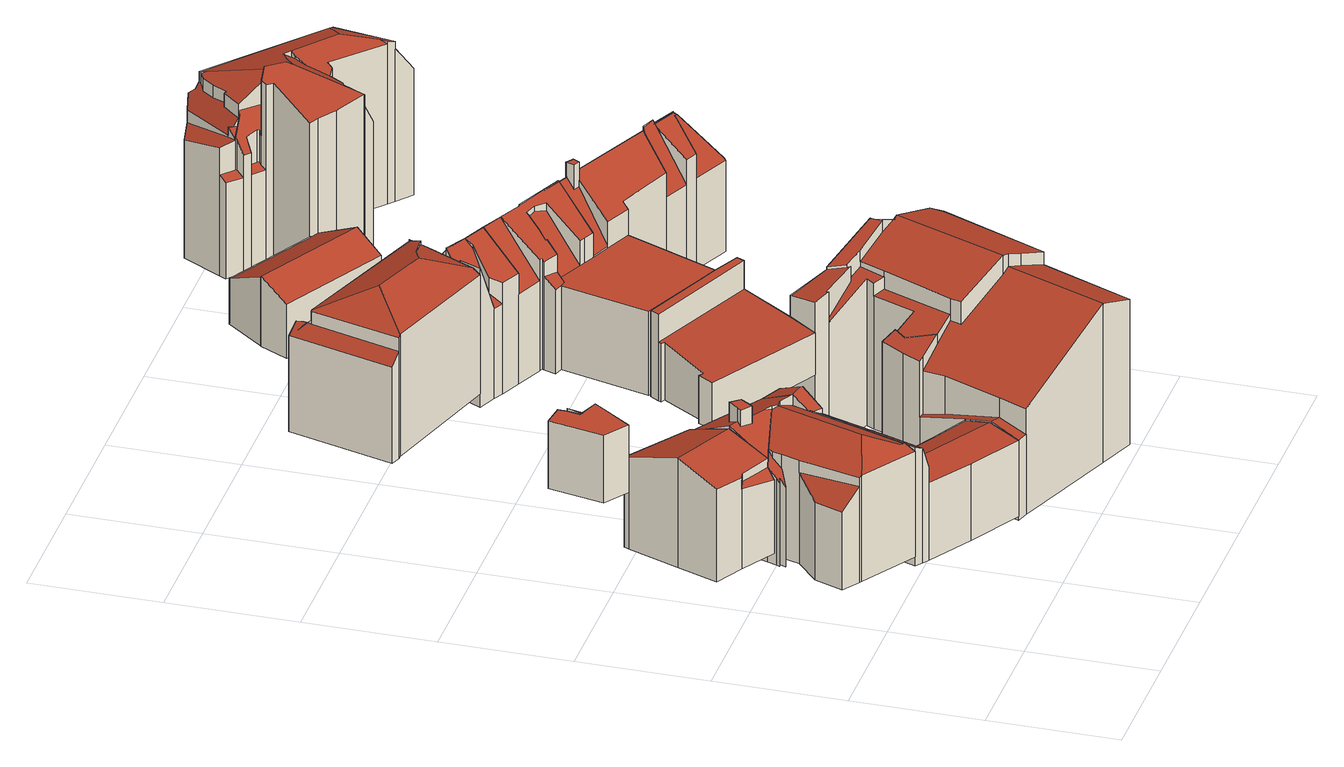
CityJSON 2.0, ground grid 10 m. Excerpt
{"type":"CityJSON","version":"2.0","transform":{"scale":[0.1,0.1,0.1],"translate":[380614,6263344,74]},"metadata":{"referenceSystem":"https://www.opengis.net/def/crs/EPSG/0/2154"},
"CityObjects":{
"building1":{"type":"Building","attributes":{"b3_dak_type":"slanted","b3_h_dak_50p":84.18,"b3_h_dak_70p":84.49,"b3_h_dak_max":86.18,"b3_h_dak_min":80.53,"b3_h_maaiveld":76.01,"b3_kas_warenhuis":false,"b3_reconstructie_onvolledig":false,"b3_rmse_lod12":0.922,"b3_rmse_lod13":0.922,"b3_rmse_lod22":0.786,"b3_val3dity_lod12":"[]","b3_val3dity_lod13":"[]","b3_val3dity_lod22":"[]","b3_volume_lod12":367.58,"b3_volume_lod13":367.58,"b3_volume_lod22":352.58,"oorspronkelijkbouwjaar":2000},"children":["building1-1"]},
"building1-1":{"type":"BuildingPart","parents":["building1"],"geometry":[{"type":"Solid","lod":"2.2","boundaries":[[[[0,1,2,3,4,5,6,7,8,9,10]],[[11,6,5,12]],[[12,5,4,13]],[[14,1,0,15]],[[15,0,10,16]],[[17,3,2,18,19]],[[19,18,20,21]],[[13,4,3,17]],[[22,9,8,23]],[[24,16,10,9,22]],[[23,8,7,25]],[[25,7,6,11]],[[18,2,1,14]],[[21,20,16,24]],[[25,11,12,13,22,23]],[[16,20,18,14,15]],[[21,24,22,13,17,19]]]],"semantics":{"surfaces":[{"type":"GroundSurface"},{"type":"WallSurface","on_footprint_edge":true},{"type":"WallSurface","on_footprint_edge":false},{"type":"RoofSurface"}],"values":[[0,1,1,1,1,1,2,1,1,1,1,1,1,2,3,3,3]]}}]},
"building2":{"type":"Building","attributes":{"b3_dak_type":"slanted","b3_h_dak_50p":86.08,"b3_h_dak_70p":86.09,"b3_h_dak_max":87.04,"b3_h_dak_min":85.06,"b3_h_maaiveld":80.6,"b3_kas_warenhuis":false,"b3_reconstructie_onvolledig":false,"b3_rmse_lod12":0.245,"b3_rmse_lod13":0.245,"b3_rmse_lod22":0.236,"b3_val3dity_lod12":"[]","b3_val3dity_lod13":"[]","b3_val3dity_lod22":"[]","b3_volume_lod12":70.48,"b3_volume_lod13":70.48,"b3_volume_lod22":70.29,"oorspronkelijkbouwjaar":2000},"children":["building2-1"]},
"building2-1":{"type":"BuildingPart","parents":["building2"],"geometry":[{"type":"Solid","lod":"2.2","boundaries":[[[[26,27,28,29,30,31,32]],[[33,29,28,34]],[[35,27,26,36]],[[34,28,27,35]],[[36,26,32,37]],[[38,30,29,33]],[[39,31,30,38]],[[37,32,31,39]],[[37,39,38,33,34,35,36]]]],"semantics":{"surfaces":[{"type":"GroundSurface"},{"type":"WallSurface","on_footprint_edge":true},{"type":"RoofSurface"}],"values":[[0,1,1,1,1,1,1,1,2]]}}]},
"building3":{"type":"Building","attributes":{"b3_dak_type":"slanted","b3_h_dak_50p":84.19,"b3_h_dak_70p":84.48,"b3_h_dak_max":86.16,"b3_h_dak_min":82,"b3_h_maaiveld":74.98,"b3_kas_warenhuis":false,"b3_reconstructie_onvolledig":false,"b3_rmse_lod12":0.725,"b3_rmse_lod13":0.725,"b3_rmse_lod22":0.0607,"b3_val3dity_lod12":"[]","b3_val3dity_lod13":"[]","b3_val3dity_lod22":"[]","b3_volume_lod12":783.48,"b3_volume_lod13":783.48,"b3_volume_lod22":752.26,"oorspronkelijkbouwjaar":2000},"children":["building3-1"]},
"building3-1":{"type":"BuildingPart","parents":["building3"],"geometry":[{"type":"Solid","lod":"2.2","boundaries":[[[[40,41,42,43,44,45,46,47,48,49,50,51,52,53,54,55,56,57]],[[58,48,47,59]],[[60,49,48,58,61]],[[61,58,62]],[[63,44,43,64]],[[65,66,67,68]],[[69,45,44,63]],[[70,40,57,71]],[[71,57,56,72]],[[73,50,49,60]],[[74,75,51,50,73]],[[76,52,51,75]],[[77,78,79,80]],[[81,82,83,84]],[[59,47,46,85]],[[86,85,46,45,69]],[[87,88,75,74]],[[16,42,41,89]],[[90,53,52,76]],[[80,79,85,86]],[[64,43,42,16,91]],[[92,93,55,54,88,87]],[[91,16,94,95,96]],[[95,94,97,98]],[[98,97,93,92]],[[84,83,66,65]],[[68,67,99,100]],[[100,99,101,102]],[[102,101,82,81]],[[103,104,105]],[[96,95,104]],[[105,104,78,77]],[[88,54,53,90]],[[72,56,55,93]],[[89,41,40,70]],[[102,81,84,65,68,100]],[[96,104,103,67,66,83,82,64,91]],[[78,104,95,98,92,87,74,73,106]],[[106,62,58,59,85,79,78]],[[105,77,80,86,69,63,64,82,101,99,67,103]],[[88,90,76,75]],[[89,70,71,72,93,97,94,16]],[[62,106,73,60,61]]]],"semantics":{"surfaces":[{"type":"GroundSurface"},{"type":"WallSurface","on_footprint_edge":true},{"type":"WallSurface","on_footprint_edge":false},{"type":"RoofSurface"}],"values":[[0,1,1,2,1,2,1,1,1,1,1,1,2,2,1,1,2,1,1,2,1,1,2,2,2,2,2,2,2,2,2,2,1,1,1,3,3,3,3,3,3,3,3]]}}]},
"building4":{"type":"Building","attributes":{"b3_dak_type":"slanted","b3_h_dak_50p":85.53,"b3_h_dak_70p":85.91,"b3_h_dak_max":86.13,"b3_h_dak_min":84.65,"b3_h_maaiveld":80.59,"b3_kas_warenhuis":false,"b3_reconstructie_onvolledig":false,"b3_rmse_lod12":0.577,"b3_rmse_lod13":0.577,"b3_rmse_lod22":0.0578,"b3_val3dity_lod12":"[]","b3_val3dity_lod13":"[]","b3_val3dity_lod22":"[]","b3_volume_lod12":27.09,"b3_volume_lod13":27.09,"b3_volume_lod22":22.73,"oorspronkelijkbouwjaar":2000},"children":["building4-1"]},
"building4-1":{"type":"BuildingPart","parents":["building4"],"geometry":[{"type":"Solid","lod":"2.2","boundaries":[[[[107,27,26,32,108]],[[109,27,107,110]],[[110,107,108,111]],[[112,26,27,109]],[[113,32,26,112]],[[111,108,32,113]],[[111,113,112,109,110]]]],"semantics":{"surfaces":[{"type":"GroundSurface"},{"type":"WallSurface","on_footprint_edge":true},{"type":"RoofSurface"}],"values":[[0,1,1,1,1,1,2]]}}]},
"building5":{"type":"Building","attributes":{"b3_dak_type":"slanted","b3_h_dak_50p":80.82,"b3_h_dak_70p":80.98,"b3_h_dak_max":83.88,"b3_h_dak_min":80.34,"b3_h_maaiveld":74.33,"b3_kas_warenhuis":false,"b3_reconstructie_onvolledig":false,"b3_rmse_lod12":0.836,"b3_rmse_lod13":0.836,"b3_rmse_lod22":0.0748,"b3_val3dity_lod12":"[]","b3_val3dity_lod13":"[]","b3_val3dity_lod22":"[]","b3_volume_lod12":309,"b3_volume_lod13":309,"b3_volume_lod22":313.3,"oorspronkelijkbouwjaar":2000},"children":["building5-1"]},
"building5-1":{"type":"BuildingPart","parents":["building5"],"geometry":[{"type":"Solid","lod":"2.2","boundaries":[[[[114,115,116,117,118,119,120,121,122,123,124]],[[125,114,124,126]],[[127,116,115,128,129]],[[130,117,116,127]],[[126,124,123,131]],[[132,119,118,59]],[[133,134,135]],[[59,118,117,130]],[[131,123,122,136]],[[136,122,121,137]],[[138,139,120,119,132]],[[140,141,142,143]],[[134,133,141,140]],[[143,142,139,138]],[[137,121,120,139]],[[129,128,135]],[[128,115,114,125]],[[137,139,142,141,133,135,131,136]],[[132,127,129,135,134,140,143,138]],[[128,125,126,131,135]],[[127,132,59,130]]]],"semantics":{"surfaces":[{"type":"GroundSurface"},{"type":"WallSurface","on_footprint_edge":true},{"type":"WallSurface","on_footprint_edge":false},{"type":"RoofSurface"}],"values":[[0,1,1,1,1,1,2,1,1,1,1,2,2,2,1,2,1,3,3,3,3]]}}]},
"building6":{"type":"Building","attributes":{"b3_dak_type":"slanted","b3_h_dak_50p":81.29,"b3_h_dak_70p":82.02,"b3_h_dak_max":84.89,"b3_h_dak_min":79.8,"b3_h_maaiveld":74.96,"b3_kas_warenhuis":false,"b3_reconstructie_onvolledig":false,"b3_rmse_lod12":1.56,"b3_rmse_lod13":0.641,"b3_rmse_lod22":0.0435,"b3_val3dity_lod12":"[]","b3_val3dity_lod13":"[]","b3_val3dity_lod22":"[204]","b3_volume_lod12":234.01,"b3_volume_lod13":246.31,"b3_volume_lod22":234.22,"oorspronkelijkbouwjaar":2000},"children":["building6-1"]},
"building6-1":{"type":"BuildingPart","parents":["building6"],"geometry":[{"type":"Solid","lod":"2.2","boundaries":[[[[144,46,45,145,146,147,148,47]],[[149,147,146,150]],[[151,152,153,154,155]],[[59,47,148,156,157]],[[157,156,153,152]],[[156,148,147,149]],[[150,146,145,158]],[[155,154,158,159]],[[159,158,145,45,69]],[[160,161,162]],[[152,151,162]],[[69,45,46,86]],[[161,160,144,47,59]],[[86,46,144,160]],[[158,154,153,156,149,150]],[[161,59,157,152,162]],[[163,86,160,162,151,155,164]],[[86,163,164,155,159,69]]]],"semantics":{"surfaces":[{"type":"GroundSurface"},{"type":"WallSurface","on_footprint_edge":true},{"type":"WallSurface","on_footprint_edge":false},{"type":"RoofSurface"}],"values":[[0,1,2,1,2,1,1,2,1,2,2,1,1,1,3,3,3,3]]}}]},
"building7":{"type":"Building","attributes":{"b3_dak_type":"slanted","b3_h_dak_50p":92.12,"b3_h_dak_70p":92.45,"b3_h_dak_max":93.37,"b3_h_dak_min":89.56,"b3_h_maaiveld":81.87,"b3_kas_warenhuis":false,"b3_reconstructie_onvolledig":false,"b3_rmse_lod12":1.18,"b3_rmse_lod13":1.18,"b3_rmse_lod22":0.297,"b3_val3dity_lod12":"[]","b3_val3dity_lod13":"[]","b3_val3dity_lod22":"[104]","b3_volume_lod12":1060.64,"b3_volume_lod13":1060.64,"b3_volume_lod22":3811.51,"oorspronkelijkbouwjaar":2000},"children":["building7-1"]},
"building7-1":{"type":"BuildingPart","parents":["building7"],"geometry":[{"type":"Solid","lod":"2.2","boundaries":[[[[165,166,167,168,169,170,171,172,173,174,175]],[[176,173,172,177]],[[178,169,168,179]],[[180,170,169,178]],[[181,182,183,184]],[[185,186,171,170,180,187]],[[177,172,171,186]],[[188,189,167,166,190]],[[191,192,189,188]],[[193,174,173,176]],[[187,180,182,181]],[[194,195,175,174,193]],[[196,165,175,195]],[[192,191,197]],[[198,183,197]],[[179,168,167,189]],[[190,166,165,196]],[[186,185,199]],[[184,183,198,195,194]],[[186,199,200,177]],[[200,201,193,176,177]],[[179,189,192,197,183,182,180,178]],[[184,194,193,201,181]],[[199,185,187,181,201,200]],[[195,198,197,191,188,190,196]]]],"semantics":{"surfaces":[{"type":"GroundSurface"},{"type":"WallSurface","on_footprint_edge":true},{"type":"WallSurface","on_footprint_edge":false},{"type":"RoofSurface"}],"values":[[0,1,1,1,2,1,1,1,2,1,2,1,1,2,2,1,1,2,2,3,3,3,3,3,3]]}}]},
"building8":{"type":"Building","attributes":{"b3_dak_type":"multiple horizontal","b3_h_dak_50p":84.92,"b3_h_dak_70p":85.2,"b3_h_dak_max":87.77,"b3_h_dak_min":84.22,"b3_h_maaiveld":80.58,"b3_kas_warenhuis":false,"b3_reconstructie_onvolledig":false,"b3_rmse_lod12":1.02,"b3_rmse_lod13":1.02,"b3_rmse_lod22":0.139,"b3_val3dity_lod12":"[]","b3_val3dity_lod13":"[]","b3_val3dity_lod22":"[]","b3_volume_lod12":300.4,"b3_volume_lod13":300.4,"b3_volume_lod22":293.99,"oorspronkelijkbouwjaar":2000},"children":["building8-1"]},
"building8-1":{"type":"BuildingPart","parents":["building8"],"geometry":[{"type":"Solid","lod":"2.2","boundaries":[[[[202,203,204,205,206,207,208,209,210,211,212,213,214]],[[215,208,207,216]],[[217,209,208,215]],[[218,206,205,219]],[[216,207,206,218]],[[220,203,202,221]],[[222,223,204,203,220]],[[224,210,209,217]],[[225,211,210,224]],[[226,212,211,225]],[[227,214,213,228]],[[221,202,214,227]],[[228,213,212,226,229]],[[219,205,204,223]],[[229,226,223,222]],[[223,226,225,224,217,215,216,218,219]],[[229,222,220,221,227,228]]]],"semantics":{"surfaces":[{"type":"GroundSurface"},{"type":"WallSurface","on_footprint_edge":true},{"type":"WallSurface","on_footprint_edge":false},{"type":"RoofSurface"}],"values":[[0,1,1,1,1,1,1,1,1,1,1,1,1,1,2,3,3]]}}]},
"building9":{"type":"Building","attributes":{"b3_dak_type":"slanted","b3_h_dak_50p":86.46,"b3_h_dak_70p":87.11,"b3_h_dak_max":89.16,"b3_h_dak_min":80.3,"b3_h_maaiveld":74.01,"b3_kas_warenhuis":false,"b3_reconstructie_onvolledig":false,"b3_rmse_lod12":2.04,"b3_rmse_lod13":1.62,"b3_rmse_lod22":0.143,"b3_val3dity_lod12":"[]","b3_val3dity_lod13":"[]","b3_val3dity_lod22":"[]","b3_volume_lod12":3048.43,"b3_volume_lod13":3010.34,"b3_volume_lod22":2772.72,"oorspronkelijkbouwjaar":2000},"children":["building9-1"]},
"building9-1":{"type":"BuildingPart","parents":["building9"],"geometry":[{"type":"Solid","lod":"2.2","boundaries":[[[[230,231,232,233,234,235,236,237,238,239,240,241,242,243,244,245,246,247,248,249,250,251]],[[252,247,246,253]],[[253,246,245,254,255]],[[255,254,256,257]],[[126,235,234,258]],[[259,237,236,260]],[[261,262,263,264]],[[265,266,264]],[[267,239,238,268,269]],[[269,268,270,271,272]],[[273,274,275,276]],[[277,278,241,240,279]],[[279,240,239,267]],[[260,236,235,126]],[[280,242,241,278]],[[257,256,281,282]],[[283,233,232,284]],[[285,286,287,288]],[[289,230,251,290,291]],[[291,290,266,265]],[[290,251,250,292]],[[276,275,278,277]],[[293,294,295,296]],[[297,244,243,294,293]],[[292,250,249,298]],[[299,248,247,252]],[[300,298,249,248,299,301]],[[262,261,302]],[[298,300,302]],[[294,243,242,280]],[[303,296,295,304,305]],[[254,245,244,297]],[[306,307,296,303]],[[308,306,263,262]],[[309,310,258,311]],[[311,258,234,233,283]],[[301,299,312,313]],[[268,238,237,259]],[[271,270,314,315]],[[272,271,316,274,273]],[[305,304,317,318,319]],[[274,316,317,304]],[[319,318,286,285]],[[320,321,322,323]],[[288,287,321,320]],[[284,232,231,322]],[[323,322,231,230,289]],[[313,312,324,307,306,308]],[[282,281,324,312]],[[315,314,310,309]],[[298,302,261,264,266,290,292]],[[324,281,256,254,297,293,296,307]],[[258,310,260,126]],[[319,285,265,264,263,306,303,305]],[[272,273,276,277,279,267,269]],[[274,304,295,294,280,278,275]],[[310,314,270,268,259,260]],[[284,322,321,287,283]],[[323,289,291,265,285,288,320]],[[313,308,262,302,300,301]],[[282,312,299,252,253,255,257]],[[315,309,311,283,287,286,318,317,316,271]]]],"semantics":{"surfaces":[{"type":"GroundSurface"},{"type":"WallSurface","on_footprint_edge":true},{"type":"WallSurface","on_footprint_edge":false},{"type":"RoofSurface"}],"values":[[0,1,1,2,1,1,2,2,1,2,2,1,1,1,1,2,1,2,1,2,1,2,2,1,1,1,1,2,2,1,2,1,2,2,2,1,2,1,2,2,2,2,2,2,2,1,1,2,2,2,3,3,3,3,3,3,3,3,3,3,3,3]]}}]},
"building10":{"type":"Building","attributes":{"b3_dak_type":"slanted","b3_h_dak_50p":89.45,"b3_h_dak_70p":90.66,"b3_h_dak_max":93.54,"b3_h_dak_min":87.47,"b3_h_maaiveld":80.76,"b3_kas_warenhuis":false,"b3_reconstructie_onvolledig":false,"b3_rmse_lod12":1.99,"b3_rmse_lod13":1.98,"b3_rmse_lod22":0.124,"b3_val3dity_lod12":"[]","b3_val3dity_lod13":"[]","b3_val3dity_lod22":"[104]","b3_volume_lod12":2401.05,"b3_volume_lod13":2402.13,"b3_volume_lod22":2120.88,"oorspronkelijkbouwjaar":2000},"children":["building10-1"]},
"building10-1":{"type":"BuildingPart","parents":["building10"],"geometry":[{"type":"Solid","lod":"2.2","boundaries":[[[[325,326,327,328,329,330,331,332,333,334,335,336,337,338,339,340,341,342,343,344,345,346,347,348,349,350,351,352]],[[353,354,355,356]],[[357,348,347,358]],[[359,358,360]],[[361,342,341,227]],[[362,332,331,363]],[[363,331,330,364]],[[365,366,367,368,369]],[[221,340,339,368]],[[227,341,340,221]],[[356,355,370,371,372]],[[372,371,373,374]],[[375,328,327,376]],[[377,329,328,375]],[[378,379,336,335,380,381]],[[382,383,384,385]],[[354,345,344,386]],[[387,346,345,354,353]],[[360,358,347,346,387]],[[369,368,339,338,388]],[[388,338,337,389,390]],[[386,344,343,391]],[[392,393,394,395]],[[380,335,334,396]],[[391,343,342,361]],[[397,398,366,365]],[[399,400,398,397,401]],[[385,384,402,403]],[[374,373,383,382]],[[404,405,393,392]],[[396,334,333,406]],[[407,408,409,410]],[[411,408,407]],[[412,413,414,415]],[[390,389,416]],[[417,412,416]],[[406,333,332,362]],[[403,402,405,404]],[[418,419,367,366]],[[364,330,329,377]],[[420,418,421,422]],[[395,394,419,418,420]],[[410,423,424]],[[379,378,424]],[[389,337,336,379]],[[423,410,409,413,412,417]],[[425,357,426]],[[427,428,349,348,357,425]],[[401,397,415,429]],[[430,370,355]],[[431,432,400,399]],[[433,434,432,431]],[[435,436,434,433]],[[429,415,414,436,435]],[[437,438,325,352,439]],[[440,441,442]],[[376,327,326,441,440]],[[443,444,445]],[[445,438,437]],[[446,447,448]],[[422,421,447,446]],[[441,326,325,438]],[[375,449,442]],[[381,380,450]],[[451,350,349,428]],[[452,453,428,427]],[[454,351,350,451]],[[455,439,352,351,454]],[[444,443,453,452]],[[439,455,456]],[[405,402,384,383,373,371,370,393]],[[370,430,391,361,227,221,368,367,419,394,393]],[[423,417,416,389,379,424]],[[415,397,365,369,388,390,416,412]],[[430,355,354,386,391]],[[359,426,357,358]],[[400,432,421,418,366,398]],[[429,435,433,431,399,401]],[[422,446,448,359,360,387,353,356,372,374,382,385,403,404,392,395,420]],[[449,375,376,440,442]],[[450,380,396,406,457]],[[408,362,363,364,377,375,442,441,438,445,426,359,448,447,421,432,434,436,414,413,409]],[[411,457,406,362,408]],[[381,450,457,411,407,410,424,378]],[[451,456,455,454]],[[444,452,427,425,426,445]],[[451,428,453,443,445,437,439,456]]]],"semantics":{"surfaces":[{"type":"GroundSurface"},{"type":"WallSurface","on_footprint_edge":false},{"type":"WallSurface","on_footprint_edge":true},{"type":"RoofSurface"}],"values":[[0,1,2,1,2,2,2,1,2,2,1,1,2,2,2,1,2,2,2,2,2,2,1,2,2,1,1,1,1,1,2,1,1,1,1,1,2,1,1,2,1,1,1,1,2,1,1,2,1,1,1,1,1,1,2,1,2,1,1,1,1,2,1,1,2,1,2,2,1,1,3,3,3,3,3,3,3,3,3,3,3,3,3,3,3,3,3]]}}]},
"building11":{"type":"Building","attributes":{"b3_dak_type":"slanted","b3_h_dak_50p":92.87,"b3_h_dak_70p":94.35,"b3_h_dak_max":95.98,"b3_h_dak_min":84.89,"b3_h_maaiveld":81.15,"b3_kas_warenhuis":false,"b3_reconstructie_onvolledig":false,"b3_rmse_lod12":4.86,"b3_rmse_lod13":1.3,"b3_rmse_lod22":0.924,"b3_val3dity_lod12":"[]","b3_val3dity_lod13":"[]","b3_val3dity_lod22":"[104]","b3_volume_lod12":2443.52,"b3_volume_lod13":1997.06,"b3_volume_lod22":7297.51,"oorspronkelijkbouwjaar":2000},"children":["building11-1"]},
"building11-1":{"type":"BuildingPart","parents":["building11"],"geometry":[{"type":"Solid","lod":"2.2","boundaries":[[[[458,459,460,461,462,463,464,465,466,467,468,469,470,471,472,473,474,475,476,477,478,479,480,481,482,483,484,485,486,487,488,489,490,491,492]],[[493,492,491,494]],[[495,496,497]],[[496,498,499,500]],[[501,471,470,502,503]],[[504,476,475,505]],[[506,469,468,507]],[[505,475,474,508]],[[509,480,479,510]],[[511,481,480,509]],[[512,487,486,513]],[[514,515,516,517]],[[494,491,490,518]],[[519,472,471,501]],[[520,489,488,521]],[[510,479,478,522]],[[523,477,476,504]],[[522,478,477,523]],[[524,525,526]],[[527,528,529,530]],[[531,528,527]],[[532,533,473,472,519]],[[508,474,473,533]],[[534,535,498,496,495]],[[535,536,537]],[[518,490,489,520,538]],[[539,458,492,493]],[[500,499,540,541]],[[542,543,531,527]],[[544,511,533,532]],[[545,546,485,484,547,548]],[[549,550,536,535,534]],[[551,482,481,511,544]],[[552,553,483,482,551]],[[554,516,555]],[[548,547,556,557]],[[558,559,560,553,552]],[[502,470,469,506]],[[503,502,561,562]],[[563,462,461,564]],[[565,566,543,542]],[[515,514,567]],[[547,484,483,553]],[[568,569,570,571]],[[572,512,573,574]],[[575,576,577,578]],[[579,466,465,529]],[[580,563,581,582]],[[583,584,463,462,563,580]],[[585,586,546,545]],[[513,486,485,546]],[[562,561,566,565]],[[587,588,589]],[[525,524,588,587]],[[507,468,467,590]],[[590,467,466,579]],[[530,529,465,464,591]],[[578,577,560,559]],[[517,516,554,592,559,558]],[[591,464,463,584]],[[584,583,593]],[[594,595,460,459,596]],[[564,461,460,595]],[[574,573,586,585]],[[521,488,487,512,572]],[[571,570,597,574]],[[598,599,600,597,570]],[[601,602,603,569,568]],[[557,556,576,575]],[[604,601,592,554]],[[582,581,550,549]],[[595,594,605]],[[603,602,606]],[[599,598,606]],[[607,608,602,601,604]],[[609,610,608,607]],[[541,540,610,609]],[[596,459,458,539]],[[538,520,600,599]],[[523,504,505,508]],[[533,511,509,510,522,523,508]],[[567,501,503,562,565,542,527,589,588,524,526,611]],[[590,579,529,528,531,543,566,561,502,506,507]],[[517,558,552,551,544,532,519,501,567,514]],[[584,593,612,525,587,589,527,530,591]],[[586,573,512,513,546]],[[576,556,547,553,560,577]],[[592,601,568,571,574,585,545,548,557,575,578,559]],[[603,606,598,570,569]],[[612,613,549,534,495,497,555,516,515,567,611,526,525]],[[582,549,613,612,593,583,580]],[[595,605,581,563,564]],[[541,609,607,604,554,555,497,496,500]],[[600,520,521,572,574,597]],[[596,539,493,494,518,537,536,550,581,605,594]],[[538,599,606,602,608,610,540,499,498,535,537,518]]]],"semantics":{"surfaces":[{"type":"GroundSurface"},{"type":"WallSurface","on_footprint_edge":true},{"type":"WallSurface","on_footprint_edge":false},{"type":"RoofSurface"}],"values":[[0,1,2,2,1,1,1,1,1,1,1,2,1,1,1,1,1,1,2,2,2,1,1,2,2,1,1,2,2,2,1,2,1,1,2,2,2,1,2,1,2,2,1,2,2,2,1,2,1,2,1,2,2,2,1,1,1,2,2,1,2,1,1,2,1,2,2,2,2,2,2,2,2,2,2,2,2,1,2,3,3,3,3,3,3,3,3,3,3,3,3,3,3,3,3,3]]}}]}
},
"vertices":[
[54,202,20],[51,197,20],[24,213,20],[2,225,20],[14,257,20],[29,297,20],[31,301,20],[76,266,20],[76,265,20],[65,234,20],[55,203,20],[31,301,93],[29,297,95],[14,257,109],[51,197,80],[54,202,86],[55,203,87],[2,225,95],[24,213,85],[24,213,94],[28,214,89],[28,214,95],[65,234,108],[76,265,96],[55,203,94],[76,266,96],
[34,334,66],[52,328,66],[29,297,66],[10,310,66],[19,353,66],[36,351,66],[36,344,66],[10,310,121],[29,297,121],[52,328,120],[34,334,121],[36,344,121],[19,353,121],[36,351,121],
[51,193,10],[53,196,10],[55,203,10],[65,234,10],[76,265,10],[131,229,10],[123,204,10],[105,146,10],[93,114,10],[90,105,10],[47,132,10],[45,133,10],[32,142,10],[40,164,10],[59,181,10],[63,195,10],[52,189,10],[54,194,10],[93,114,99],[105,146,99],[90,105,96],[93,114,100],[90,116,100],[76,265,95],[65,234,110],[78,221,121],[78,221,107],[81,225,109],[81,225,121],[131,229,96],[51,193,78],[54,194,80],[52,189,75],[47,132,96],[45,133,95],[45,133,88],[32,142,73],[103,209,110],[103,209,109],[111,210,105],[111,210,108],[73,230,121],[73,230,110],[70,227,108],[70,227,121],[123,204,99],[123,204,108],[59,181,94],[59,181,84],[53,196,81],[40,164,73],[55,203,92],[63,195,94],[63,195,83],[68,206,93],[68,206,94],[68,206,97],[65,202,89],[65,202,94],[85,231,106],[85,231,121],[79,238,105],[79,238,121],[96,217,109],[100,213,107],[100,213,110],[81,142,109],
[88,320,66],[91,329,66],[52,328,110],[88,320,86],[91,329,85],[34,334,122],[36,344,123],
[135,77,3],[100,98,3],[95,101,3],[90,105,3],[105,146,3],[110,143,3],[116,140,3],[164,114,3],[196,99,3],[186,78,3],[176,54,3],[135,77,65],[176,54,65],[95,101,96],[100,98,66],[100,98,79],[90,105,99],[186,78,70],[110,143,96],[115,133,67],[115,133,74],[111,120,71],[196,99,63],[164,114,64],[116,140,75],[116,140,64],[115,137,78],[115,137,65],[116,136,65],[116,136,74],
[118,190,10],[142,219,10],[169,195,10],[140,127,10],[111,142,10],[140,127,59],[169,195,56],[128,184,97],[128,184,93],[128,184,80],[134,200,79],[134,200,109],[111,142,81],[111,142,95],[142,219,79],[142,219,100],[118,190,98],[118,190,100],[120,189,98],[129,202,109],[133,201,109],
[1,462,79],[24,544,79],[32,541,79],[148,499,79],[143,490,79],[142,489,79],[137,480,79],[114,435,79],[111,429,79],[12,459,79],[9,459,79],[111,429,176],[114,435,179],[143,490,165],[148,499,153],[142,489,166],[30,529,177],[30,529,169],[29,529,169],[29,529,176],[137,480,181],[137,480,178],[142,489,177],[32,541,165],[32,541,156],[24,544,157],[31,535,166],[31,535,163],[12,459,178],[9,459,177],[9,459,166],[1,462,157],[30,532,166],[29,529,166],[112,476,187],[97,470,191],[49,485,193],
[229,291,66],[250,281,66],[247,275,66],[232,237,66],[223,216,66],[131,265,66],[135,276,66],[139,274,66],[160,308,66],[157,310,66],[158,312,66],[162,319,66],[212,298,66],[135,276,105],[131,265,103],[139,274,105],[223,216,100],[232,237,105],[250,281,136],[229,291,136],[247,275,136],[247,275,113],[160,308,113],[157,310,113],[158,312,114],[212,298,136],[162,319,136],[158,312,136],
[362,162,0],[328,79,0],[299,8,0],[270,19,0],[185,51,0],[176,54,0],[186,77,0],[196,99,0],[210,136,0],[216,150,0],[226,168,0],[238,162,0],[258,154,0],[271,187,0],[274,193,0],[236,210,0],[223,216,0],[232,237,0],[269,221,0],[314,202,0],[363,182,0],[362,172,0],[232,237,122],[223,216,125],[236,210,102],[236,210,127],[237,212,102],[237,212,126],[185,51,65],[196,99,64],[186,77,71],[311,192,147],[311,192,146],[311,192,137],[322,187,142],[326,186,143],[326,186,139],[216,150,98],[210,136,52],[210,136,97],[214,135,52],[214,135,87],[214,135,98],[237,131,105],[237,131,104],[231,153,99],[231,153,102],[238,162,103],[238,162,100],[226,168,99],[258,154,108],[271,204,117],[271,204,129],[270,19,129],[299,8,118],[294,99,142],[294,99,127],[300,97,130],[300,97,140],[362,162,130],[362,172,120],[362,172,131],[363,182,118],[271,187,118],[271,187,108],[277,181,111],[277,181,121],[274,193,119],[314,202,144],[269,221,125],[314,202,145],[269,221,127],[313,198,145],[277,181,126],[256,127,111],[256,127,124],[285,201,126],[285,201,122],[285,201,135],[193,73,87],[193,73,71],[185,51,86],[271,207,128],[271,207,130],[210,118,57],[210,118,88],[237,131,97],[256,127,106],[253,118,106],[253,118,124],[312,91,135],[312,91,125],[328,79,119],[328,79,129],[271,207,116],
[126,458,68],[131,467,68],[143,490,68],[159,483,68],[369,392,68],[369,383,68],[371,382,68],[371,377,68],[368,324,68],[368,323,68],[338,336,68],[328,340,68],[307,349,68],[262,368,68],[259,363,68],[229,291,68],[212,298,68],[160,320,68],[178,389,68],[171,391,68],[174,400,68],[175,402,68],[172,403,68],[150,412,68],[134,419,68],[126,423,68],[111,429,68],[120,446,68],[174,400,156],[174,400,144],[186,394,142],[186,394,156],[150,412,141],[172,403,141],[181,434,183],[172,403,158],[160,320,136],[371,377,149],[371,382,143],[369,383,143],[238,372,157],[238,372,137],[238,372,136],[259,363,136],[259,363,157],[186,394,136],[191,403,150],[191,403,164],[190,404,150],[190,404,164],[159,483,133],[143,490,177],[369,392,131],[328,340,162],[328,340,142],[338,336,142],[338,336,162],[194,410,170],[194,410,160],[199,420,174],[199,420,179],[171,391,136],[175,402,158],[262,368,161],[307,349,142],[307,349,162],[178,389,136],[209,384,156],[209,384,136],[213,382,136],[213,382,156],[368,323,142],[252,397,179],[252,397,174],[247,399,194],[247,399,174],[252,397,194],[208,417,175],[208,417,179],[217,411,178],[217,411,172],[368,324,144],[356,358,183],[356,358,182],[336,367,182],[336,367,183],[355,358,183],[325,371,183],[325,371,182],[255,402,182],[255,402,183],[323,369,181],[325,371,186],[222,378,137],[222,378,136],[222,378,156],[241,409,182],[241,409,183],[336,367,186],[335,364,181],[150,412,158],[164,442,183],[134,419,158],[134,419,141],[255,402,194],[183,388,136],[249,405,194],[249,405,182],[249,406,194],[249,406,181],[253,403,194],[253,403,182],[126,458,185],[126,458,183],[120,446,167],[131,467,178],[131,467,170],[142,471,159],[145,444,176],[145,444,179],[145,450,183],[200,426,184],[200,426,182],[199,426,183],[142,471,158],[354,356,181],[126,423,141],[131,428,163],[131,428,150],[111,429,181],[120,446,180],[125,437,158],[356,355,181],
[299,690,71],[384,621,71],[384,616,71],[379,554,71],[367,564,71],[362,568,71],[324,601,71],[321,597,71],[318,591,71],[314,590,71],[315,587,71],[300,561,71],[292,565,71],[291,565,71],[266,578,71],[250,587,71],[231,553,71],[219,532,71],[135,577,71],[146,599,71],[147,600,71],[170,629,71],[242,590,71],[242,591,71],[262,623,71],[257,627,71],[247,635,71],[242,639,71],[230,649,71],[233,654,71],[250,685,71],[279,691,71],[289,693,71],[305,696,71],[305,695,71],[305,695,166],[305,696,166],[290,684,200],[290,684,199],[290,680,201],[290,684,190],[285,681,188],[285,681,198],[291,565,200],[292,565,190],[292,565,199],[135,577,115],[219,532,115],[300,561,174],[315,587,175],[231,553,128],[242,590,108],[170,629,108],[242,591,107],[233,654,153],[230,649,149],[287,621,220],[287,621,218],[273,633,217],[273,633,222],[289,693,182],[266,578,199],[279,691,164],[250,685,167],[147,600,127],[146,599,128],[321,627,204],[321,627,209],[315,631,209],[313,596,198],[313,596,187],[321,597,175],[321,597,200],[313,596,186],[250,587,200],[250,587,107],[292,686,199],[292,686,191],[292,686,187],[289,688,186],[279,691,174],[299,690,177],[278,672,188],[278,672,198],[306,585,198],[306,585,188],[242,591,200],[242,639,166],[242,639,148],[247,635,148],[247,635,166],[374,614,200],[374,614,190],[262,623,216],[257,627,217],[257,627,148],[273,633,211],[282,634,215],[251,640,152],[251,640,176],[259,631,219],[259,631,174],[259,631,150],[300,577,189],[300,577,198],[367,564,195],[379,554,174],[302,583,199],[302,583,191],[287,616,219],[256,646,190],[256,646,180],[245,646,177],[245,646,178],[233,654,175],[244,646,152],[244,646,176],[259,634,178],[259,634,152],[260,633,152],[260,633,178],[318,591,175],[367,564,201],[376,612,190],[376,612,200],[362,568,203],[362,568,201],[245,645,177],[245,645,152],[318,623,207],[318,623,205],[314,614,203],[314,590,179],[324,601,202],[273,633,192],[363,574,203],[384,616,179],[384,616,178],[384,621,175],[245,646,176],[251,653,182],[251,653,175],[251,653,174],[257,647,193],[257,647,187],[257,647,181],[257,647,198],[376,613,189],[254,650,181],[269,661,198],[269,661,187],[270,660,199],[270,660,190],[301,624,214],[353,601,209],[362,606,205]
]}
